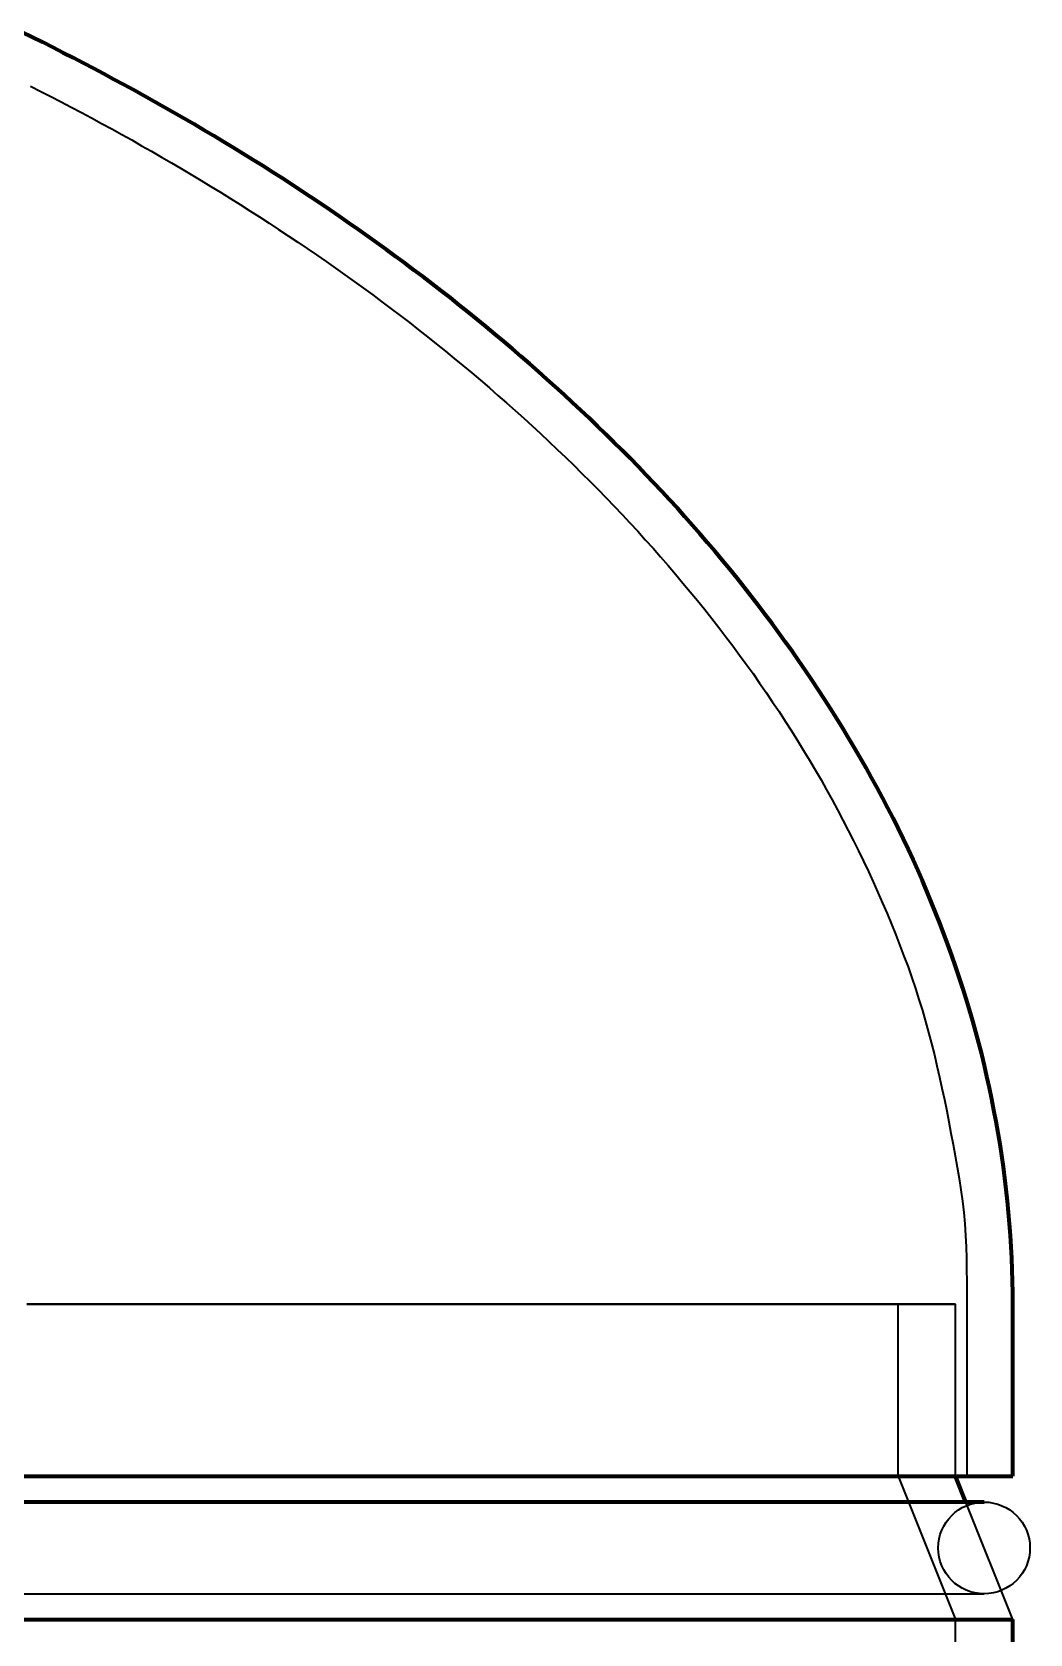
# Model space of a CAD drawing. Header units: millimetres. Extents: x 0 to 1554, y 0 to 420.
# Drawn here: x 138.48 to 145.44, y 285.06 to 296.23 of the extents above; entities that cross this region are included whole.
import ezdxf

# ---------------------------------------------------------------- set-up
doc = ezdxf.new("R2010")
doc.units = ezdxf.units.MM
doc.linetypes.add('IRAM-E-TRAZOS', pattern=[5, 4, -1])
doc.layers.add('01-VISIBLE', color=7, linetype='CONTINUOUS', lineweight=70)
doc.layers.add('02-OCULTA', color=4, linetype='IRAM-E-TRAZOS', lineweight=35)

msp = doc.modelspace()

# ---------------------------------------------------------------- linework, layer by layer
at = {"layer": '01-VISIBLE'}
for p, q in [((145.325, 286.162), (145.325, 287.362)), ((144.997, 285.982), (144.925, 286.162)), ((145.325, 188.75), (145.325, 285.162))]:
    msp.add_line(p, q, dxfattribs=at)
for points in [[(145.325, 287.362), (145.325, 287.442), (145.323, 287.522), (145.321, 287.602), (145.318, 287.682), (145.314, 287.762), (145.309, 287.842), (145.303, 287.922), (145.296, 288.002), (145.288, 288.081), (145.28, 288.161), (145.27, 288.24), (145.26, 288.32), (145.248, 288.399), (145.236, 288.478), (145.223, 288.557), (145.209, 288.636), (145.194, 288.715), (145.179, 288.793), (145.162, 288.872), (145.145, 288.95), (145.127, 289.028), (145.108, 289.105), (145.088, 289.183), (145.067, 289.26), (145.046, 289.337), (145.023, 289.414), (145, 289.491), (144.976, 289.567), (144.951, 289.643), (144.926, 289.719), (144.899, 289.795), (144.872, 289.87), (144.844, 289.945), (144.816, 290.02), (144.786, 290.095), (144.756, 290.169), (144.725, 290.243), (144.694, 290.316), (144.662, 290.389), (144.629, 290.462), (144.595, 290.535), (144.56, 290.607), (144.525, 290.679), (144.49, 290.751), (144.453, 290.822), (144.416, 290.893), (144.378, 290.964), (144.34, 291.034), (144.301, 291.104), (144.261, 291.174), (144.221, 291.243), (144.18, 291.312), (144.139, 291.38), (144.097, 291.448), (144.054, 291.516), (144.011, 291.583), (143.967, 291.65), (143.923, 291.717), (143.878, 291.783), (143.833, 291.849), (143.787, 291.915), (143.74, 291.98), (143.693, 292.045), (143.646, 292.109), (143.598, 292.173), (143.549, 292.237), (143.5, 292.3), (143.451, 292.363), (143.401, 292.426), (143.35, 292.488), (143.299, 292.55), (143.248, 292.611), (143.196, 292.672), (143.144, 292.733), (143.091, 292.793), (143.038, 292.853), (142.985, 292.913), (142.931, 292.972), (142.876, 293.031), (142.821, 293.089), (142.766, 293.147), (142.711, 293.205), (142.655, 293.262), (142.599, 293.319), (142.542, 293.375), (142.485, 293.431), (142.427, 293.487), (142.37, 293.543), (142.311, 293.598), (142.253, 293.652), (142.194, 293.707), (142.135, 293.761), (142.075, 293.814), (142.016, 293.867), (141.956, 293.92), (141.895, 293.973), (141.834, 294.025), (141.773, 294.077), (141.712, 294.128), (141.65, 294.179), (141.588, 294.23), (141.526, 294.28), (141.463, 294.33), (141.401, 294.38), (141.338, 294.429), (141.274, 294.478), (141.211, 294.527), (141.147, 294.575), (141.083, 294.623), (141.018, 294.67), (140.953, 294.718), (140.889, 294.764), (140.823, 294.811), (140.758, 294.857), (140.692, 294.903), (140.627, 294.948), (140.56, 294.994), (140.494, 295.038), (140.428, 295.083), (140.361, 295.127), (140.294, 295.171), (140.227, 295.215), (140.159, 295.258), (140.092, 295.301), (140.024, 295.343), (139.956, 295.385), (139.888, 295.427), (139.819, 295.469), (139.751, 295.51), (139.682, 295.551), (139.613, 295.592), (139.544, 295.632), (139.474, 295.672), (139.405, 295.712), (139.335, 295.751), (139.265, 295.79), (139.195, 295.829), (139.125, 295.867), (139.054, 295.905), (138.984, 295.943), (138.913, 295.981), (138.842, 296.018), (138.771, 296.055), (138.7, 296.091), (138.629, 296.128), (138.557, 296.164), (138.485, 296.2), (138.414, 296.235)], [(138.428, 286.162), (138.519, 286.162), (138.61, 286.162), (138.7, 286.162), (138.791, 286.162), (138.882, 286.162), (138.973, 286.162), (139.063, 286.162), (139.154, 286.162), (139.245, 286.162), (139.335, 286.162), (139.426, 286.162), (139.517, 286.162), (139.608, 286.162), (139.699, 286.162), (139.789, 286.162), (139.88, 286.162), (139.971, 286.162), (140.062, 286.162), (140.152, 286.162), (140.243, 286.162), (140.334, 286.162), (140.425, 286.162), (140.515, 286.162), (140.606, 286.162), (140.697, 286.162), (140.788, 286.162), (140.878, 286.162), (140.969, 286.162), (141.06, 286.162), (141.151, 286.162), (141.241, 286.162), (141.332, 286.162), (141.423, 286.162), (141.514, 286.162), (141.604, 286.162), (141.695, 286.162), (141.786, 286.162), (141.877, 286.162), (141.967, 286.162), (142.058, 286.162), (142.149, 286.162), (142.24, 286.162), (142.33, 286.162), (142.421, 286.162), (142.512, 286.162), (142.603, 286.162), (142.693, 286.162), (142.784, 286.162), (142.875, 286.162), (142.966, 286.162), (143.056, 286.162), (143.147, 286.162), (143.238, 286.162), (143.329, 286.162), (143.419, 286.162), (143.51, 286.162), (143.601, 286.162), (143.692, 286.162), (143.782, 286.162), (143.873, 286.162), (143.964, 286.162), (144.055, 286.162), (144.145, 286.162), (144.236, 286.162), (144.327, 286.162), (144.418, 286.162), (144.508, 286.162), (144.599, 286.162), (144.69, 286.162), (144.781, 286.162), (144.871, 286.162), (144.962, 286.162), (145.053, 286.162), (145.144, 286.162), (145.234, 286.162), (145.325, 286.162)], [(145.125, 285.982), (145.035, 285.982), (144.946, 285.982), (144.856, 285.982), (144.766, 285.982), (144.676, 285.982), (144.587, 285.982), (144.497, 285.982), (144.407, 285.982), (144.317, 285.982), (144.228, 285.982), (144.138, 285.982), (144.048, 285.982), (143.958, 285.982), (143.869, 285.982), (143.779, 285.982), (143.689, 285.982), (143.599, 285.982), (143.51, 285.982), (143.42, 285.982), (143.33, 285.982), (143.24, 285.982), (143.151, 285.982), (143.061, 285.982), (142.971, 285.982), (142.881, 285.982), (142.792, 285.982), (142.702, 285.982), (142.612, 285.982), (142.522, 285.982), (142.433, 285.982), (142.343, 285.982), (142.253, 285.982), (142.163, 285.982), (142.074, 285.982), (141.984, 285.982), (141.894, 285.982), (141.804, 285.982), (141.715, 285.982), (141.625, 285.982), (141.535, 285.982), (141.445, 285.982), (141.356, 285.982), (141.266, 285.982), (141.176, 285.982), (141.086, 285.982), (140.996, 285.982), (140.907, 285.982), (140.817, 285.982), (140.727, 285.982), (140.638, 285.982), (140.548, 285.982), (140.458, 285.982), (140.368, 285.982), (140.279, 285.982), (140.189, 285.982), (140.099, 285.982), (140.009, 285.982), (139.919, 285.982), (139.83, 285.982), (139.74, 285.982), (139.65, 285.982), (139.561, 285.982), (139.471, 285.982), (139.381, 285.982), (139.291, 285.982), (139.202, 285.982), (139.112, 285.982), (139.022, 285.982), (138.932, 285.982), (138.843, 285.982), (138.753, 285.982), (138.663, 285.982), (138.573, 285.982), (138.484, 285.982), (138.394, 285.982)], [(145.125, 285.982), (145.104, 285.982), (145.082, 285.982), (145.061, 285.982), (145.04, 285.982), (145.018, 285.982), (144.997, 285.982)], [(138.428, 285.162), (138.519, 285.162), (138.61, 285.162), (138.7, 285.162), (138.791, 285.162), (138.882, 285.162), (138.973, 285.162), (139.063, 285.162), (139.154, 285.162), (139.245, 285.162), (139.335, 285.162), (139.426, 285.162), (139.517, 285.162), (139.608, 285.162), (139.699, 285.162), (139.789, 285.162), (139.88, 285.162), (139.971, 285.162), (140.062, 285.162), (140.152, 285.162), (140.243, 285.162), (140.334, 285.162), (140.425, 285.162), (140.515, 285.162), (140.606, 285.162), (140.697, 285.162), (140.788, 285.162), (140.878, 285.162), (140.969, 285.162), (141.06, 285.162), (141.151, 285.162), (141.241, 285.162), (141.332, 285.162), (141.423, 285.162), (141.514, 285.162), (141.604, 285.162), (141.695, 285.162), (141.786, 285.162), (141.877, 285.162), (141.967, 285.162), (142.058, 285.162), (142.149, 285.162), (142.24, 285.162), (142.33, 285.162), (142.421, 285.162), (142.512, 285.162), (142.603, 285.162), (142.693, 285.162), (142.784, 285.162), (142.875, 285.162), (142.966, 285.162), (143.056, 285.162), (143.147, 285.162), (143.238, 285.162), (143.329, 285.162), (143.419, 285.162), (143.51, 285.162), (143.601, 285.162), (143.692, 285.162), (143.782, 285.162), (143.873, 285.162), (143.964, 285.162), (144.055, 285.162), (144.145, 285.162), (144.236, 285.162), (144.327, 285.162), (144.418, 285.162), (144.508, 285.162), (144.599, 285.162), (144.69, 285.162), (144.781, 285.162), (144.871, 285.162), (144.962, 285.162), (145.053, 285.162), (145.144, 285.162), (145.234, 285.162), (145.325, 285.162)]]:
    msp.add_lwpolyline(points, dxfattribs=at)
at = {"layer": '02-OCULTA'}
for p, q in [((144.525, 286.162), (144.525, 287.362)), ((144.925, 286.162), (144.925, 287.362)), ((145.005, 287.362), (145.005, 286.162)), ((144.525, 286.162), (144.925, 285.162)), ((145.325, 285.162), (144.997, 285.982)), ((144.925, 188.75), (144.925, 285.162))]:
    msp.add_line(p, q, dxfattribs=at)
for points in [[(138.471, 295.857), (138.543, 295.821), (138.614, 295.785), (138.685, 295.748), (138.756, 295.711), (138.827, 295.673), (138.897, 295.636), (138.968, 295.598), (139.038, 295.559), (139.108, 295.521), (139.178, 295.482), (139.247, 295.442), (139.317, 295.403), (139.386, 295.363), (139.455, 295.323), (139.524, 295.282), (139.593, 295.241), (139.662, 295.2), (139.73, 295.158), (139.798, 295.117), (139.866, 295.074), (139.934, 295.032), (140.002, 294.989), (140.069, 294.946), (140.136, 294.902), (140.203, 294.858), (140.27, 294.814), (140.336, 294.77), (140.402, 294.725), (140.468, 294.68), (140.534, 294.634), (140.6, 294.588), (140.665, 294.542), (140.73, 294.495), (140.795, 294.448), (140.859, 294.401), (140.923, 294.353), (140.987, 294.305), (141.051, 294.257), (141.115, 294.208), (141.178, 294.159), (141.241, 294.11), (141.303, 294.06), (141.366, 294.01), (141.428, 293.959), (141.489, 293.909), (141.551, 293.857), (141.612, 293.806), (141.673, 293.754), (141.733, 293.701), (141.793, 293.649), (141.853, 293.595), (141.913, 293.542), (141.972, 293.488), (142.031, 293.434), (142.089, 293.379), (142.147, 293.324), (142.205, 293.269), (142.262, 293.213), (142.319, 293.157), (142.376, 293.101), (142.432, 293.044), (142.488, 292.986), (142.544, 292.929), (142.599, 292.871), (142.653, 292.812), (142.708, 292.753), (142.761, 292.694), (142.815, 292.635), (142.868, 292.575), (142.92, 292.514), (142.972, 292.454), (143.024, 292.392), (143.075, 292.331), (143.125, 292.269), (143.176, 292.207), (143.225, 292.144), (143.274, 292.081), (143.323, 292.017), (143.371, 291.953), (143.419, 291.889), (143.466, 291.825), (143.513, 291.76), (143.559, 291.694), (143.604, 291.628), (143.649, 291.562), (143.694, 291.496), (143.738, 291.429), (143.781, 291.361), (143.823, 291.294), (143.865, 291.225), (143.906, 291.157), (143.947, 291.088), (143.987, 291.019), (144.026, 290.949), (144.065, 290.879), (144.103, 290.809), (144.14, 290.738), (144.177, 290.667), (144.213, 290.595), (144.249, 290.524), (144.283, 290.452), (144.318, 290.379), (144.351, 290.307), (144.384, 290.234), (144.416, 290.16), (144.448, 290.087), (144.479, 290.013), (144.509, 289.939), (144.538, 289.865), (144.566, 289.79), (144.594, 289.715), (144.62, 289.639), (144.646, 289.563), (144.67, 289.487), (144.694, 289.411), (144.716, 289.334), (144.738, 289.257), (144.758, 289.18), (144.778, 289.102), (144.796, 289.024), (144.814, 288.946), (144.831, 288.868), (144.848, 288.79), (144.864, 288.711), (144.879, 288.633), (144.894, 288.554), (144.909, 288.476), (144.923, 288.397), (144.937, 288.318), (144.95, 288.239), (144.963, 288.16), (144.974, 288.081), (144.983, 288.001), (144.99, 287.922), (144.995, 287.842), (144.999, 287.762), (145.001, 287.682), (145.003, 287.602), (145.004, 287.522), (145.005, 287.442), (145.005, 287.362)], [(144.925, 287.362), (144.836, 287.362), (144.748, 287.362), (144.659, 287.362), (144.57, 287.362), (144.481, 287.362), (144.393, 287.362), (144.304, 287.362), (144.215, 287.362), (144.126, 287.362), (144.038, 287.362), (143.949, 287.362), (143.86, 287.362), (143.771, 287.362), (143.683, 287.362), (143.594, 287.362), (143.505, 287.362), (143.416, 287.362), (143.328, 287.362), (143.239, 287.362), (143.15, 287.362), (143.061, 287.362), (142.973, 287.362), (142.884, 287.362), (142.795, 287.362), (142.706, 287.362), (142.618, 287.362), (142.529, 287.362), (142.44, 287.362), (142.351, 287.362), (142.263, 287.362), (142.174, 287.362), (142.085, 287.362), (141.996, 287.362), (141.907, 287.362), (141.819, 287.362), (141.73, 287.362), (141.641, 287.362), (141.553, 287.362), (141.464, 287.362), (141.375, 287.362), (141.286, 287.362), (141.198, 287.362), (141.109, 287.362), (141.02, 287.362), (140.931, 287.362), (140.843, 287.362), (140.754, 287.362), (140.665, 287.362), (140.576, 287.362), (140.488, 287.362), (140.399, 287.362), (140.31, 287.362), (140.221, 287.362), (140.133, 287.362), (140.044, 287.362), (139.955, 287.362), (139.866, 287.362), (139.778, 287.362), (139.689, 287.362), (139.6, 287.362), (139.511, 287.362), (139.423, 287.362), (139.334, 287.362), (139.245, 287.362), (139.156, 287.362), (139.067, 287.362), (138.979, 287.362), (138.89, 287.362), (138.801, 287.362), (138.713, 287.362), (138.624, 287.362), (138.535, 287.362), (138.446, 287.362)], [(138.446, 287.362), (138.535, 287.362), (138.624, 287.362), (138.713, 287.362), (138.801, 287.362), (138.89, 287.362), (138.979, 287.362), (139.067, 287.362), (139.156, 287.362), (139.245, 287.362), (139.334, 287.362), (139.423, 287.362), (139.511, 287.362), (139.6, 287.362), (139.689, 287.362), (139.778, 287.362), (139.866, 287.362), (139.955, 287.362), (140.044, 287.362), (140.133, 287.362), (140.221, 287.362), (140.31, 287.362), (140.399, 287.362), (140.488, 287.362), (140.576, 287.362), (140.665, 287.362), (140.754, 287.362), (140.843, 287.362), (140.931, 287.362), (141.02, 287.362), (141.109, 287.362), (141.198, 287.362), (141.286, 287.362), (141.375, 287.362), (141.464, 287.362), (141.553, 287.362), (141.641, 287.362), (141.73, 287.362), (141.819, 287.362), (141.907, 287.362), (141.996, 287.362), (142.085, 287.362), (142.174, 287.362), (142.263, 287.362), (142.351, 287.362), (142.44, 287.362), (142.529, 287.362), (142.618, 287.362), (142.706, 287.362), (142.795, 287.362), (142.884, 287.362), (142.973, 287.362), (143.061, 287.362), (143.15, 287.362), (143.239, 287.362), (143.328, 287.362), (143.416, 287.362), (143.505, 287.362), (143.594, 287.362), (143.683, 287.362), (143.771, 287.362), (143.86, 287.362), (143.949, 287.362), (144.038, 287.362), (144.126, 287.362), (144.215, 287.362), (144.304, 287.362), (144.393, 287.362), (144.481, 287.362), (144.57, 287.362), (144.659, 287.362), (144.748, 287.362), (144.836, 287.362), (144.925, 287.362)], [(144.525, 287.362), (144.438, 287.362), (144.352, 287.362), (144.265, 287.362), (144.178, 287.362), (144.091, 287.362), (144.005, 287.362), (143.918, 287.362), (143.831, 287.362), (143.744, 287.362), (143.657, 287.362), (143.571, 287.362), (143.484, 287.362), (143.397, 287.362), (143.311, 287.362), (143.224, 287.362), (143.137, 287.362), (143.05, 287.362), (142.964, 287.362), (142.877, 287.362), (142.79, 287.362), (142.703, 287.362), (142.617, 287.362), (142.53, 287.362), (142.443, 287.362), (142.356, 287.362), (142.27, 287.362), (142.183, 287.362), (142.096, 287.362), (142.009, 287.362), (141.923, 287.362), (141.836, 287.362), (141.749, 287.362), (141.662, 287.362), (141.576, 287.362), (141.489, 287.362), (141.402, 287.362), (141.315, 287.362), (141.228, 287.362), (141.142, 287.362), (141.055, 287.362), (140.968, 287.362), (140.882, 287.362), (140.795, 287.362), (140.708, 287.362), (140.621, 287.362), (140.535, 287.362), (140.448, 287.362), (140.361, 287.362), (140.274, 287.362), (140.188, 287.362), (140.101, 287.362), (140.014, 287.362), (139.927, 287.362), (139.841, 287.362), (139.754, 287.362), (139.667, 287.362), (139.58, 287.362), (139.494, 287.362), (139.407, 287.362), (139.32, 287.362), (139.233, 287.362), (139.147, 287.362), (139.06, 287.362), (138.973, 287.362), (138.886, 287.362), (138.8, 287.362), (138.713, 287.362), (138.626, 287.362), (138.539, 287.362), (138.453, 287.362)], [(138.453, 287.362), (138.539, 287.362), (138.626, 287.362), (138.713, 287.362), (138.8, 287.362), (138.886, 287.362), (138.973, 287.362), (139.06, 287.362), (139.147, 287.362), (139.233, 287.362), (139.32, 287.362), (139.407, 287.362), (139.494, 287.362), (139.58, 287.362), (139.667, 287.362), (139.754, 287.362), (139.841, 287.362), (139.927, 287.362), (140.014, 287.362), (140.101, 287.362), (140.188, 287.362), (140.274, 287.362), (140.361, 287.362), (140.448, 287.362), (140.535, 287.362), (140.621, 287.362), (140.708, 287.362), (140.795, 287.362), (140.882, 287.362), (140.968, 287.362), (141.055, 287.362), (141.142, 287.362), (141.228, 287.362), (141.315, 287.362), (141.402, 287.362), (141.489, 287.362), (141.576, 287.362), (141.662, 287.362), (141.749, 287.362), (141.836, 287.362), (141.923, 287.362), (142.009, 287.362), (142.096, 287.362), (142.183, 287.362), (142.27, 287.362), (142.356, 287.362), (142.443, 287.362), (142.53, 287.362), (142.617, 287.362), (142.703, 287.362), (142.79, 287.362), (142.877, 287.362), (142.964, 287.362), (143.05, 287.362), (143.137, 287.362), (143.224, 287.362), (143.311, 287.362), (143.397, 287.362), (143.484, 287.362), (143.571, 287.362), (143.657, 287.362), (143.744, 287.362), (143.831, 287.362), (143.918, 287.362), (144.005, 287.362), (144.091, 287.362), (144.178, 287.362), (144.265, 287.362), (144.352, 287.362), (144.438, 287.362), (144.525, 287.362)], [(145.005, 286.162), (144.916, 286.162), (144.827, 286.162), (144.738, 286.162), (144.648, 286.162), (144.559, 286.162), (144.47, 286.162), (144.381, 286.162), (144.292, 286.162), (144.203, 286.162), (144.114, 286.162), (144.024, 286.162), (143.935, 286.162), (143.846, 286.162), (143.757, 286.162), (143.668, 286.162), (143.579, 286.162), (143.489, 286.162), (143.4, 286.162), (143.311, 286.162), (143.222, 286.162), (143.133, 286.162), (143.044, 286.162), (142.955, 286.162), (142.865, 286.162), (142.776, 286.162), (142.687, 286.162), (142.598, 286.162), (142.509, 286.162), (142.42, 286.162), (142.331, 286.162), (142.241, 286.162), (142.152, 286.162), (142.063, 286.162), (141.974, 286.162), (141.885, 286.162), (141.796, 286.162), (141.706, 286.162), (141.617, 286.162), (141.528, 286.162), (141.439, 286.162), (141.35, 286.162), (141.261, 286.162), (141.172, 286.162), (141.082, 286.162), (140.993, 286.162), (140.904, 286.162), (140.815, 286.162), (140.726, 286.162), (140.637, 286.162), (140.548, 286.162), (140.458, 286.162), (140.369, 286.162), (140.28, 286.162), (140.191, 286.162), (140.102, 286.162), (140.013, 286.162), (139.923, 286.162), (139.834, 286.162), (139.745, 286.162), (139.656, 286.162), (139.567, 286.162), (139.478, 286.162), (139.389, 286.162), (139.299, 286.162), (139.21, 286.162), (139.121, 286.162), (139.032, 286.162), (138.943, 286.162), (138.854, 286.162), (138.764, 286.162), (138.675, 286.162), (138.586, 286.162), (138.497, 286.162), (138.408, 286.162)], [(138.408, 286.162), (138.497, 286.162), (138.586, 286.162), (138.675, 286.162), (138.764, 286.162), (138.854, 286.162), (138.943, 286.162), (139.032, 286.162), (139.121, 286.162), (139.21, 286.162), (139.299, 286.162), (139.389, 286.162), (139.478, 286.162), (139.567, 286.162), (139.656, 286.162), (139.745, 286.162), (139.834, 286.162), (139.923, 286.162), (140.013, 286.162), (140.102, 286.162), (140.191, 286.162), (140.28, 286.162), (140.369, 286.162), (140.458, 286.162), (140.548, 286.162), (140.637, 286.162), (140.726, 286.162), (140.815, 286.162), (140.904, 286.162), (140.993, 286.162), (141.082, 286.162), (141.172, 286.162), (141.261, 286.162), (141.35, 286.162), (141.439, 286.162), (141.528, 286.162), (141.617, 286.162), (141.706, 286.162), (141.796, 286.162), (141.885, 286.162), (141.974, 286.162), (142.063, 286.162), (142.152, 286.162), (142.241, 286.162), (142.331, 286.162), (142.42, 286.162), (142.509, 286.162), (142.598, 286.162), (142.687, 286.162), (142.776, 286.162), (142.865, 286.162), (142.955, 286.162), (143.044, 286.162), (143.133, 286.162), (143.222, 286.162), (143.311, 286.162), (143.4, 286.162), (143.489, 286.162), (143.579, 286.162), (143.668, 286.162), (143.757, 286.162), (143.846, 286.162), (143.935, 286.162), (144.024, 286.162), (144.114, 286.162), (144.203, 286.162), (144.292, 286.162), (144.381, 286.162), (144.47, 286.162), (144.559, 286.162), (144.648, 286.162), (144.738, 286.162), (144.827, 286.162), (144.916, 286.162), (145.005, 286.162)], [(145.325, 286.162), (145.234, 286.162), (145.144, 286.162), (145.053, 286.162), (144.962, 286.162), (144.871, 286.162), (144.781, 286.162), (144.69, 286.162), (144.599, 286.162), (144.508, 286.162), (144.418, 286.162), (144.327, 286.162), (144.236, 286.162), (144.145, 286.162), (144.055, 286.162), (143.964, 286.162), (143.873, 286.162), (143.782, 286.162), (143.692, 286.162), (143.601, 286.162), (143.51, 286.162), (143.419, 286.162), (143.329, 286.162), (143.238, 286.162), (143.147, 286.162), (143.056, 286.162), (142.966, 286.162), (142.875, 286.162), (142.784, 286.162), (142.693, 286.162), (142.603, 286.162), (142.512, 286.162), (142.421, 286.162), (142.33, 286.162), (142.24, 286.162), (142.149, 286.162), (142.058, 286.162), (141.967, 286.162), (141.877, 286.162), (141.786, 286.162), (141.695, 286.162), (141.604, 286.162), (141.514, 286.162), (141.423, 286.162), (141.332, 286.162), (141.241, 286.162), (141.151, 286.162), (141.06, 286.162), (140.969, 286.162), (140.878, 286.162), (140.788, 286.162), (140.697, 286.162), (140.606, 286.162), (140.515, 286.162), (140.425, 286.162), (140.334, 286.162), (140.243, 286.162), (140.152, 286.162), (140.062, 286.162), (139.971, 286.162), (139.88, 286.162), (139.789, 286.162), (139.699, 286.162), (139.608, 286.162), (139.517, 286.162), (139.426, 286.162), (139.335, 286.162), (139.245, 286.162), (139.154, 286.162), (139.063, 286.162), (138.973, 286.162), (138.882, 286.162), (138.791, 286.162), (138.7, 286.162), (138.61, 286.162), (138.519, 286.162), (138.428, 286.162)], [(144.925, 286.162), (144.836, 286.162), (144.748, 286.162), (144.659, 286.162), (144.57, 286.162), (144.481, 286.162), (144.393, 286.162), (144.304, 286.162), (144.215, 286.162), (144.126, 286.162), (144.038, 286.162), (143.949, 286.162), (143.86, 286.162), (143.771, 286.162), (143.683, 286.162), (143.594, 286.162), (143.505, 286.162), (143.416, 286.162), (143.328, 286.162), (143.239, 286.162), (143.15, 286.162), (143.061, 286.162), (142.973, 286.162), (142.884, 286.162), (142.795, 286.162), (142.706, 286.162), (142.618, 286.162), (142.529, 286.162), (142.44, 286.162), (142.351, 286.162), (142.263, 286.162), (142.174, 286.162), (142.085, 286.162), (141.996, 286.162), (141.907, 286.162), (141.819, 286.162), (141.73, 286.162), (141.641, 286.162), (141.553, 286.162), (141.464, 286.162), (141.375, 286.162), (141.286, 286.162), (141.198, 286.162), (141.109, 286.162), (141.02, 286.162), (140.931, 286.162), (140.843, 286.162), (140.754, 286.162), (140.665, 286.162), (140.576, 286.162), (140.488, 286.162), (140.399, 286.162), (140.31, 286.162), (140.221, 286.162), (140.133, 286.162), (140.044, 286.162), (139.955, 286.162), (139.866, 286.162), (139.778, 286.162), (139.689, 286.162), (139.6, 286.162), (139.511, 286.162), (139.423, 286.162), (139.334, 286.162), (139.245, 286.162), (139.156, 286.162), (139.067, 286.162), (138.979, 286.162), (138.89, 286.162), (138.801, 286.162), (138.713, 286.162), (138.624, 286.162), (138.535, 286.162), (138.446, 286.162)], [(138.446, 286.162), (138.535, 286.162), (138.624, 286.162), (138.713, 286.162), (138.801, 286.162), (138.89, 286.162), (138.979, 286.162), (139.067, 286.162), (139.156, 286.162), (139.245, 286.162), (139.334, 286.162), (139.423, 286.162), (139.511, 286.162), (139.6, 286.162), (139.689, 286.162), (139.778, 286.162), (139.866, 286.162), (139.955, 286.162), (140.044, 286.162), (140.133, 286.162), (140.221, 286.162), (140.31, 286.162), (140.399, 286.162), (140.488, 286.162), (140.576, 286.162), (140.665, 286.162), (140.754, 286.162), (140.843, 286.162), (140.931, 286.162), (141.02, 286.162), (141.109, 286.162), (141.198, 286.162), (141.286, 286.162), (141.375, 286.162), (141.464, 286.162), (141.553, 286.162), (141.641, 286.162), (141.73, 286.162), (141.819, 286.162), (141.907, 286.162), (141.996, 286.162), (142.085, 286.162), (142.174, 286.162), (142.263, 286.162), (142.351, 286.162), (142.44, 286.162), (142.529, 286.162), (142.618, 286.162), (142.706, 286.162), (142.795, 286.162), (142.884, 286.162), (142.973, 286.162), (143.061, 286.162), (143.15, 286.162), (143.239, 286.162), (143.328, 286.162), (143.416, 286.162), (143.505, 286.162), (143.594, 286.162), (143.683, 286.162), (143.771, 286.162), (143.86, 286.162), (143.949, 286.162), (144.038, 286.162), (144.126, 286.162), (144.215, 286.162), (144.304, 286.162), (144.393, 286.162), (144.481, 286.162), (144.57, 286.162), (144.659, 286.162), (144.748, 286.162), (144.836, 286.162), (144.925, 286.162)], [(144.525, 286.162), (144.438, 286.162), (144.352, 286.162), (144.265, 286.162), (144.178, 286.162), (144.091, 286.162), (144.005, 286.162), (143.918, 286.162), (143.831, 286.162), (143.744, 286.162), (143.657, 286.162), (143.571, 286.162), (143.484, 286.162), (143.397, 286.162), (143.311, 286.162), (143.224, 286.162), (143.137, 286.162), (143.05, 286.162), (142.964, 286.162), (142.877, 286.162), (142.79, 286.162), (142.703, 286.162), (142.617, 286.162), (142.53, 286.162), (142.443, 286.162), (142.356, 286.162), (142.27, 286.162), (142.183, 286.162), (142.096, 286.162), (142.009, 286.162), (141.923, 286.162), (141.836, 286.162), (141.749, 286.162), (141.662, 286.162), (141.576, 286.162), (141.489, 286.162), (141.402, 286.162), (141.315, 286.162), (141.228, 286.162), (141.142, 286.162), (141.055, 286.162), (140.968, 286.162), (140.882, 286.162), (140.795, 286.162), (140.708, 286.162), (140.621, 286.162), (140.535, 286.162), (140.448, 286.162), (140.361, 286.162), (140.274, 286.162), (140.188, 286.162), (140.101, 286.162), (140.014, 286.162), (139.927, 286.162), (139.841, 286.162), (139.754, 286.162), (139.667, 286.162), (139.58, 286.162), (139.494, 286.162), (139.407, 286.162), (139.32, 286.162), (139.233, 286.162), (139.147, 286.162), (139.06, 286.162), (138.973, 286.162), (138.886, 286.162), (138.8, 286.162), (138.713, 286.162), (138.626, 286.162), (138.539, 286.162), (138.453, 286.162)], [(138.453, 286.162), (138.539, 286.162), (138.626, 286.162), (138.713, 286.162), (138.8, 286.162), (138.886, 286.162), (138.973, 286.162), (139.06, 286.162), (139.147, 286.162), (139.233, 286.162), (139.32, 286.162), (139.407, 286.162), (139.494, 286.162), (139.58, 286.162), (139.667, 286.162), (139.754, 286.162), (139.841, 286.162), (139.927, 286.162), (140.014, 286.162), (140.101, 286.162), (140.188, 286.162), (140.274, 286.162), (140.361, 286.162), (140.448, 286.162), (140.535, 286.162), (140.621, 286.162), (140.708, 286.162), (140.795, 286.162), (140.882, 286.162), (140.968, 286.162), (141.055, 286.162), (141.142, 286.162), (141.228, 286.162), (141.315, 286.162), (141.402, 286.162), (141.489, 286.162), (141.576, 286.162), (141.662, 286.162), (141.749, 286.162), (141.836, 286.162), (141.923, 286.162), (142.009, 286.162), (142.096, 286.162), (142.183, 286.162), (142.27, 286.162), (142.356, 286.162), (142.443, 286.162), (142.53, 286.162), (142.617, 286.162), (142.703, 286.162), (142.79, 286.162), (142.877, 286.162), (142.964, 286.162), (143.05, 286.162), (143.137, 286.162), (143.224, 286.162), (143.311, 286.162), (143.397, 286.162), (143.484, 286.162), (143.571, 286.162), (143.657, 286.162), (143.744, 286.162), (143.831, 286.162), (143.918, 286.162), (144.005, 286.162), (144.091, 286.162), (144.178, 286.162), (144.265, 286.162), (144.352, 286.162), (144.438, 286.162), (144.525, 286.162)], [(144.997, 285.982), (144.908, 285.982), (144.819, 285.982), (144.73, 285.982), (144.641, 285.982), (144.551, 285.982), (144.462, 285.982), (144.373, 285.982), (144.284, 285.982), (144.195, 285.982), (144.106, 285.982), (144.017, 285.982), (143.928, 285.982), (143.839, 285.982), (143.749, 285.982), (143.66, 285.982), (143.571, 285.982), (143.482, 285.982), (143.393, 285.982), (143.304, 285.982), (143.215, 285.982), (143.126, 285.982), (143.037, 285.982), (142.947, 285.982), (142.858, 285.982), (142.769, 285.982), (142.68, 285.982), (142.591, 285.982), (142.502, 285.982), (142.413, 285.982), (142.324, 285.982), (142.235, 285.982), (142.145, 285.982), (142.056, 285.982), (141.967, 285.982), (141.878, 285.982), (141.789, 285.982), (141.7, 285.982), (141.611, 285.982), (141.522, 285.982), (141.433, 285.982), (141.343, 285.982), (141.254, 285.982), (141.165, 285.982), (141.076, 285.982), (140.987, 285.982), (140.898, 285.982), (140.809, 285.982), (140.72, 285.982), (140.631, 285.982), (140.542, 285.982), (140.452, 285.982), (140.363, 285.982), (140.274, 285.982), (140.185, 285.982), (140.096, 285.982), (140.007, 285.982), (139.918, 285.982), (139.829, 285.982), (139.74, 285.982), (139.65, 285.982), (139.561, 285.982), (139.472, 285.982), (139.383, 285.982), (139.294, 285.982), (139.205, 285.982), (139.116, 285.982), (139.027, 285.982), (138.938, 285.982), (138.848, 285.982), (138.759, 285.982), (138.67, 285.982), (138.581, 285.982), (138.492, 285.982), (138.403, 285.982)], [(138.394, 285.342), (138.484, 285.342), (138.573, 285.342), (138.663, 285.342), (138.753, 285.342), (138.843, 285.342), (138.932, 285.342), (139.022, 285.342), (139.112, 285.342), (139.202, 285.342), (139.291, 285.342), (139.381, 285.342), (139.471, 285.342), (139.561, 285.342), (139.65, 285.342), (139.74, 285.342), (139.83, 285.342), (139.919, 285.342), (140.009, 285.342), (140.099, 285.342), (140.189, 285.342), (140.279, 285.342), (140.368, 285.342), (140.458, 285.342), (140.548, 285.342), (140.638, 285.342), (140.727, 285.342), (140.817, 285.342), (140.907, 285.342), (140.996, 285.342), (141.086, 285.342), (141.176, 285.342), (141.266, 285.342), (141.356, 285.342), (141.445, 285.342), (141.535, 285.342), (141.625, 285.342), (141.715, 285.342), (141.804, 285.342), (141.894, 285.342), (141.984, 285.342), (142.074, 285.342), (142.163, 285.342), (142.253, 285.342), (142.343, 285.342), (142.433, 285.342), (142.522, 285.342), (142.612, 285.342), (142.702, 285.342), (142.792, 285.342), (142.881, 285.342), (142.971, 285.342), (143.061, 285.342), (143.151, 285.342), (143.24, 285.342), (143.33, 285.342), (143.42, 285.342), (143.51, 285.342), (143.599, 285.342), (143.689, 285.342), (143.779, 285.342), (143.869, 285.342), (143.958, 285.342), (144.048, 285.342), (144.138, 285.342), (144.228, 285.342), (144.317, 285.342), (144.407, 285.342), (144.497, 285.342), (144.587, 285.342), (144.676, 285.342), (144.766, 285.342), (144.856, 285.342), (144.946, 285.342), (145.035, 285.342), (145.125, 285.342)], [(138.394, 285.342), (138.484, 285.342), (138.573, 285.342), (138.663, 285.342), (138.753, 285.342), (138.843, 285.342), (138.932, 285.342), (139.022, 285.342), (139.112, 285.342), (139.202, 285.342), (139.291, 285.342), (139.381, 285.342), (139.471, 285.342), (139.561, 285.342), (139.65, 285.342), (139.74, 285.342), (139.83, 285.342), (139.919, 285.342), (140.009, 285.342), (140.099, 285.342), (140.189, 285.342), (140.279, 285.342), (140.368, 285.342), (140.458, 285.342), (140.548, 285.342), (140.638, 285.342), (140.727, 285.342), (140.817, 285.342), (140.907, 285.342), (140.996, 285.342), (141.086, 285.342), (141.176, 285.342), (141.266, 285.342), (141.356, 285.342), (141.445, 285.342), (141.535, 285.342), (141.625, 285.342), (141.715, 285.342), (141.804, 285.342), (141.894, 285.342), (141.984, 285.342), (142.074, 285.342), (142.163, 285.342), (142.253, 285.342), (142.343, 285.342), (142.433, 285.342), (142.522, 285.342), (142.612, 285.342), (142.702, 285.342), (142.792, 285.342), (142.881, 285.342), (142.971, 285.342), (143.061, 285.342), (143.151, 285.342), (143.24, 285.342), (143.33, 285.342), (143.42, 285.342), (143.51, 285.342), (143.599, 285.342), (143.689, 285.342), (143.779, 285.342), (143.869, 285.342), (143.958, 285.342), (144.048, 285.342), (144.138, 285.342), (144.228, 285.342), (144.317, 285.342), (144.407, 285.342), (144.497, 285.342), (144.587, 285.342), (144.676, 285.342), (144.766, 285.342), (144.856, 285.342), (144.946, 285.342), (145.035, 285.342), (145.125, 285.342)], [(145.325, 285.162), (145.234, 285.162), (145.144, 285.162), (145.053, 285.162), (144.962, 285.162), (144.871, 285.162), (144.781, 285.162), (144.69, 285.162), (144.599, 285.162), (144.508, 285.162), (144.418, 285.162), (144.327, 285.162), (144.236, 285.162), (144.145, 285.162), (144.055, 285.162), (143.964, 285.162), (143.873, 285.162), (143.782, 285.162), (143.692, 285.162), (143.601, 285.162), (143.51, 285.162), (143.419, 285.162), (143.329, 285.162), (143.238, 285.162), (143.147, 285.162), (143.056, 285.162), (142.966, 285.162), (142.875, 285.162), (142.784, 285.162), (142.693, 285.162), (142.603, 285.162), (142.512, 285.162), (142.421, 285.162), (142.33, 285.162), (142.24, 285.162), (142.149, 285.162), (142.058, 285.162), (141.967, 285.162), (141.877, 285.162), (141.786, 285.162), (141.695, 285.162), (141.604, 285.162), (141.514, 285.162), (141.423, 285.162), (141.332, 285.162), (141.241, 285.162), (141.151, 285.162), (141.06, 285.162), (140.969, 285.162), (140.878, 285.162), (140.788, 285.162), (140.697, 285.162), (140.606, 285.162), (140.515, 285.162), (140.425, 285.162), (140.334, 285.162), (140.243, 285.162), (140.152, 285.162), (140.062, 285.162), (139.971, 285.162), (139.88, 285.162), (139.789, 285.162), (139.699, 285.162), (139.608, 285.162), (139.517, 285.162), (139.426, 285.162), (139.335, 285.162), (139.245, 285.162), (139.154, 285.162), (139.063, 285.162), (138.973, 285.162), (138.882, 285.162), (138.791, 285.162), (138.7, 285.162), (138.61, 285.162), (138.519, 285.162), (138.428, 285.162)], [(144.925, 285.162), (144.836, 285.162), (144.748, 285.162), (144.659, 285.162), (144.57, 285.162), (144.481, 285.162), (144.393, 285.162), (144.304, 285.162), (144.215, 285.162), (144.126, 285.162), (144.038, 285.162), (143.949, 285.162), (143.86, 285.162), (143.771, 285.162), (143.683, 285.162), (143.594, 285.162), (143.505, 285.162), (143.416, 285.162), (143.328, 285.162), (143.239, 285.162), (143.15, 285.162), (143.061, 285.162), (142.973, 285.162), (142.884, 285.162), (142.795, 285.162), (142.706, 285.162), (142.618, 285.162), (142.529, 285.162), (142.44, 285.162), (142.351, 285.162), (142.263, 285.162), (142.174, 285.162), (142.085, 285.162), (141.996, 285.162), (141.907, 285.162), (141.819, 285.162), (141.73, 285.162), (141.641, 285.162), (141.553, 285.162), (141.464, 285.162), (141.375, 285.162), (141.286, 285.162), (141.198, 285.162), (141.109, 285.162), (141.02, 285.162), (140.931, 285.162), (140.843, 285.162), (140.754, 285.162), (140.665, 285.162), (140.576, 285.162), (140.488, 285.162), (140.399, 285.162), (140.31, 285.162), (140.221, 285.162), (140.133, 285.162), (140.044, 285.162), (139.955, 285.162), (139.866, 285.162), (139.778, 285.162), (139.689, 285.162), (139.6, 285.162), (139.511, 285.162), (139.423, 285.162), (139.334, 285.162), (139.245, 285.162), (139.156, 285.162), (139.067, 285.162), (138.979, 285.162), (138.89, 285.162), (138.801, 285.162), (138.713, 285.162), (138.624, 285.162), (138.535, 285.162), (138.446, 285.162)], [(138.446, 285.162), (138.535, 285.162), (138.624, 285.162), (138.713, 285.162), (138.801, 285.162), (138.89, 285.162), (138.979, 285.162), (139.067, 285.162), (139.156, 285.162), (139.245, 285.162), (139.334, 285.162), (139.423, 285.162), (139.511, 285.162), (139.6, 285.162), (139.689, 285.162), (139.778, 285.162), (139.866, 285.162), (139.955, 285.162), (140.044, 285.162), (140.133, 285.162), (140.221, 285.162), (140.31, 285.162), (140.399, 285.162), (140.488, 285.162), (140.576, 285.162), (140.665, 285.162), (140.754, 285.162), (140.843, 285.162), (140.931, 285.162), (141.02, 285.162), (141.109, 285.162), (141.198, 285.162), (141.286, 285.162), (141.375, 285.162), (141.464, 285.162), (141.553, 285.162), (141.641, 285.162), (141.73, 285.162), (141.819, 285.162), (141.907, 285.162), (141.996, 285.162), (142.085, 285.162), (142.174, 285.162), (142.263, 285.162), (142.351, 285.162), (142.44, 285.162), (142.529, 285.162), (142.618, 285.162), (142.706, 285.162), (142.795, 285.162), (142.884, 285.162), (142.973, 285.162), (143.061, 285.162), (143.15, 285.162), (143.239, 285.162), (143.328, 285.162), (143.416, 285.162), (143.505, 285.162), (143.594, 285.162), (143.683, 285.162), (143.771, 285.162), (143.86, 285.162), (143.949, 285.162), (144.038, 285.162), (144.126, 285.162), (144.215, 285.162), (144.304, 285.162), (144.393, 285.162), (144.481, 285.162), (144.57, 285.162), (144.659, 285.162), (144.748, 285.162), (144.836, 285.162), (144.925, 285.162)]]:
    msp.add_lwpolyline(points, dxfattribs=at)
msp.add_circle((145.125, 285.662), 0.32, dxfattribs=at)

doc.saveas('drawing.dxf')
